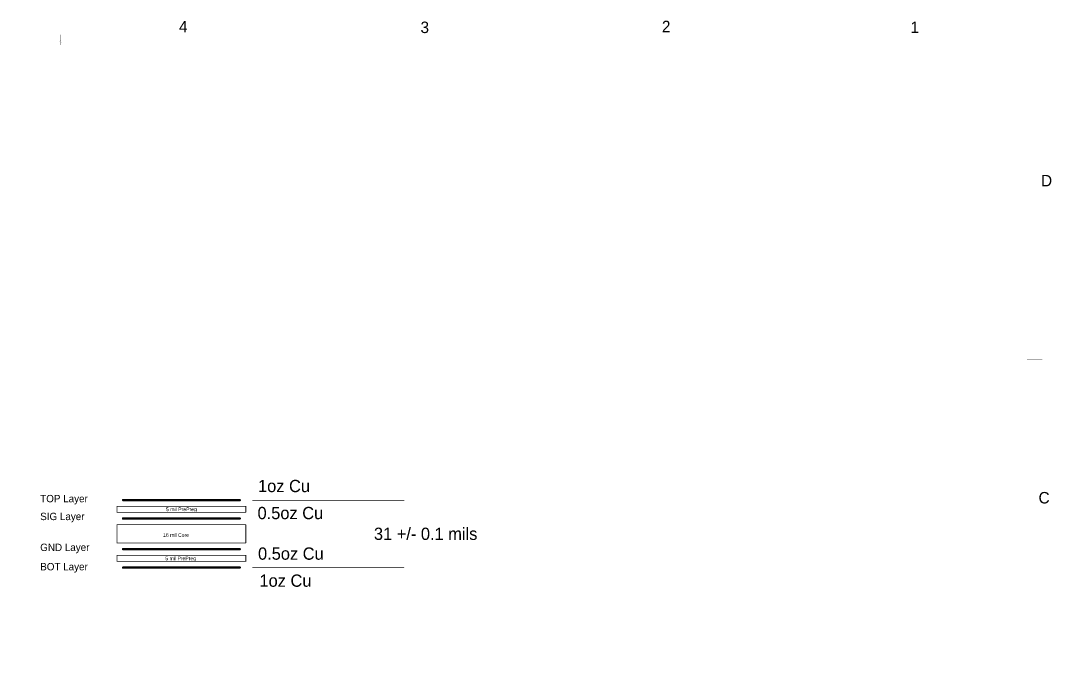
# Model space of a CAD drawing. Header units: millimetres. Extents: x 6 to 417, y 41 to 311.
# Drawn here: x 203 to 416.5, y 176.1 to 311.1 of the extents above; entities that cross this region are included whole.
import ezdxf

# ---------------------------------------------------------------- set-up
doc = ezdxf.new("R2010")
doc.units = ezdxf.units.MM
doc.layers.add('DrillDrawing', color=1, linetype='Continuous')
doc.layers.add('MultiLayer', color=9, linetype='Continuous')

msp = doc.modelspace()

# ---------------------------------------------------------------- linework, layer by layer
at = {"layer": 'DrillDrawing'}
for points, const_width in [([(211.37, 305.99), (211.37, 308.15)], 0.0038), ([(261.38, 305.99), (261.38, 308.15)], 0.0038), ([(311.39, 305.99), (311.39, 308.15)], 0.0038), ([(361.39, 305.99), (361.39, 308.15)], 0.0038), ([(11.36, 305.99), (411.41, 305.99)], 0.0038), ([(211.04, 307.06), (211.69, 307.06)], 0.0038), ([(211.04, 307.06), (211.37, 305.99)], 0.0038), ([(211.2, 307.06), (211.37, 305.99)], 0.0038), ([(211.37, 305.99), (211.5, 307.06)], 0.0038), ([(211.37, 305.99), (211.69, 307.06)], 0.0038), ([(411.41, 45.64), (411.41, 305.99)], 0.0038), ([(411.41, 240.8), (414.58, 240.8)], 0.0038), ([(224.27, 211.75), (248.4, 211.75)], 0.508), ([(224.27, 207.94), (248.4, 207.94)], 0.508), ([(224.27, 201.59), (248.4, 201.59)], 0.508), ([(224.27, 197.78), (248.4, 197.78)], 0.508)]:
    msp.add_lwpolyline(points, dxfattribs=dict(at, const_width=const_width))
for points, const_width in [([(211.37, 308.15, 1), (211.38, 308.15, 1)], 0.0019), ([(261.38, 308.15, 1), (261.38, 308.15, 1)], 0.0019), ([(311.39, 308.15, 1), (311.39, 308.15, 1)], 0.0019), ([(361.39, 308.15, 1), (361.39, 308.15, 1)], 0.0019), ([(211.04, 307.06, 1), (211.04, 307.06, 1)], 0.0019), ([(211.04, 307.06, 1), (211.04, 307.06, 1)], 0.0019), ([(211.19, 307.06, 1), (211.2, 307.06, 1)], 0.0019), ([(211.37, 305.99, 1), (211.38, 305.99, 1)], 0.0019), ([(211.37, 305.99, 1), (211.38, 305.99, 1)], 0.0019), ([(211.37, 305.99, 1), (211.38, 305.99, 1)], 0.0019), ([(211.37, 305.99, 1), (211.38, 305.99, 1)], 0.0019), ([(211.37, 305.99, 1), (211.38, 305.99, 1)], 0.0019), ([(211.5, 307.06, 1), (211.5, 307.06, 1)], 0.0019), ([(211.69, 307.06, 1), (211.69, 307.06, 1)], 0.0019), ([(211.69, 307.06, 1), (211.69, 307.06, 1)], 0.0019), ([(261.38, 305.99, 1), (261.38, 305.99, 1)], 0.0019), ([(311.39, 305.99, 1), (311.39, 305.99, 1)], 0.0019), ([(361.39, 305.99, 1), (361.39, 305.99, 1)], 0.0019), ([(411.4, 305.99, 1), (411.41, 305.99, 1)], 0.0019), ([(411.4, 305.99, 1), (411.41, 305.99, 1)], 0.0019), ([(411.4, 240.8, 1), (411.41, 240.8, 1)], 0.0019), ([(414.58, 240.8, 1), (414.58, 240.8, 1)], 0.0019), ([(224.15, 211.75, 1), (224.4, 211.75, 1)], 0.254), ([(248.28, 211.75, 1), (248.53, 211.75, 1)], 0.254), ([(224.15, 207.94, 1), (224.4, 207.94, 1)], 0.254), ([(248.28, 207.94, 1), (248.53, 207.94, 1)], 0.254), ([(224.15, 201.59, 1), (224.4, 201.59, 1)], 0.254), ([(248.28, 201.59, 1), (248.53, 201.59, 1)], 0.254), ([(224.15, 197.78, 1), (224.4, 197.78, 1)], 0.254), ([(248.28, 197.78, 1), (248.53, 197.78, 1)], 0.254)]:
    msp.add_lwpolyline(points, format="xyb", close=True, dxfattribs=dict(at, const_width=const_width))
at = {"layer": 'MultiLayer', "const_width": 0.152}
for points in [[(251.1, 211.7), (282.4, 211.7)], [(223, 209.21), (223, 210.48)], [(223, 210.48), (249.67, 210.48)], [(223, 209.21), (249.67, 209.21)], [(249.67, 209.21), (249.67, 210.48)], [(223, 206.67), (249.67, 206.67)], [(223, 202.86), (223, 206.67)], [(249.67, 202.86), (249.67, 206.67)], [(223, 202.86), (249.67, 202.86)], [(223, 200.32), (249.67, 200.32)], [(223, 199.05), (223, 200.32)], [(223, 199.05), (249.67, 199.05)], [(249.67, 199.05), (249.67, 200.32)], [(251.1, 197.8), (282.4, 197.8)]]:
    msp.add_lwpolyline(points, dxfattribs=at)
at = {"layer": 'MultiLayer', "const_width": 0.0762}
for points in [[(251.06, 211.7, 1), (251.14, 211.7, 1)], [(282.36, 211.7, 1), (282.44, 211.7, 1)], [(222.97, 210.48, 1), (223.04, 210.48, 1)], [(222.97, 210.48, 1), (223.04, 210.48, 1)], [(222.97, 209.21, 1), (223.04, 209.21, 1)], [(222.97, 209.21, 1), (223.04, 209.21, 1)], [(249.64, 210.48, 1), (249.71, 210.48, 1)], [(249.64, 210.48, 1), (249.71, 210.48, 1)], [(249.64, 209.21, 1), (249.71, 209.21, 1)], [(249.64, 209.21, 1), (249.71, 209.21, 1)], [(222.97, 206.67, 1), (223.04, 206.67, 1)], [(222.97, 206.67, 1), (223.04, 206.67, 1)], [(249.64, 206.67, 1), (249.71, 206.67, 1)], [(249.64, 206.67, 1), (249.71, 206.67, 1)], [(222.97, 202.86, 1), (223.04, 202.86, 1)], [(222.97, 202.86, 1), (223.04, 202.86, 1)], [(249.64, 202.86, 1), (249.71, 202.86, 1)], [(249.64, 202.86, 1), (249.71, 202.86, 1)], [(222.97, 200.32, 1), (223.04, 200.32, 1)], [(222.97, 200.32, 1), (223.04, 200.32, 1)], [(222.97, 199.05, 1), (223.04, 199.05, 1)], [(222.97, 199.05, 1), (223.04, 199.05, 1)], [(249.64, 200.32, 1), (249.71, 200.32, 1)], [(249.64, 200.32, 1), (249.71, 200.32, 1)], [(249.64, 199.05, 1), (249.71, 199.05, 1)], [(249.64, 199.05, 1), (249.71, 199.05, 1)], [(251.06, 197.8, 1), (251.14, 197.8, 1)], [(282.36, 197.8, 1), (282.44, 197.8, 1)]]:
    msp.add_lwpolyline(points, format="xyb", close=True, dxfattribs=at)

# ---------------------------------------------------------------- texts
at = {"layer": 'DrillDrawing'}
for s, height, p in [('4', 2.38, (235.84, 308.63)), ('3', 2.38, (285.84, 308.48)), ('2', 2.38, (335.83, 308.65)), ('1', 2.38, (387.31, 308.49)), ('D', 2.38, (414.33, 276.73)), ('1oz Cu', 2.54, (252.2, 213.4)), ('C', 2.38, (413.82, 211.05)), ('TOP Layer', 1.524, (207.1, 211.3)), ('5 mil PrePreg', 0.762, (233.16, 209.46)), ('0.5oz Cu', 2.54, (252.1, 207.8)), ('SIG Layer', 1.524, (207.1, 207.6)), ('16 mil Core', 0.762, (232.53, 204.13)), ('31 +/- 0.1 mils', 2.54, (276.2, 203.5)), ('GND Layer', 1.524, (207.1, 201.2)), ('0.5oz Cu', 2.54, (252.2, 199.4)), ('BOT Layer', 1.524, (207.1, 197.2)), ('5 mil PrePreg', 0.762, (233, 199.3)), ('1oz Cu', 2.54, (252.5, 193.8))]:
    msp.add_text(s, height=height, dxfattribs=at).set_placement(p)

doc.saveas('drawing.dxf')
